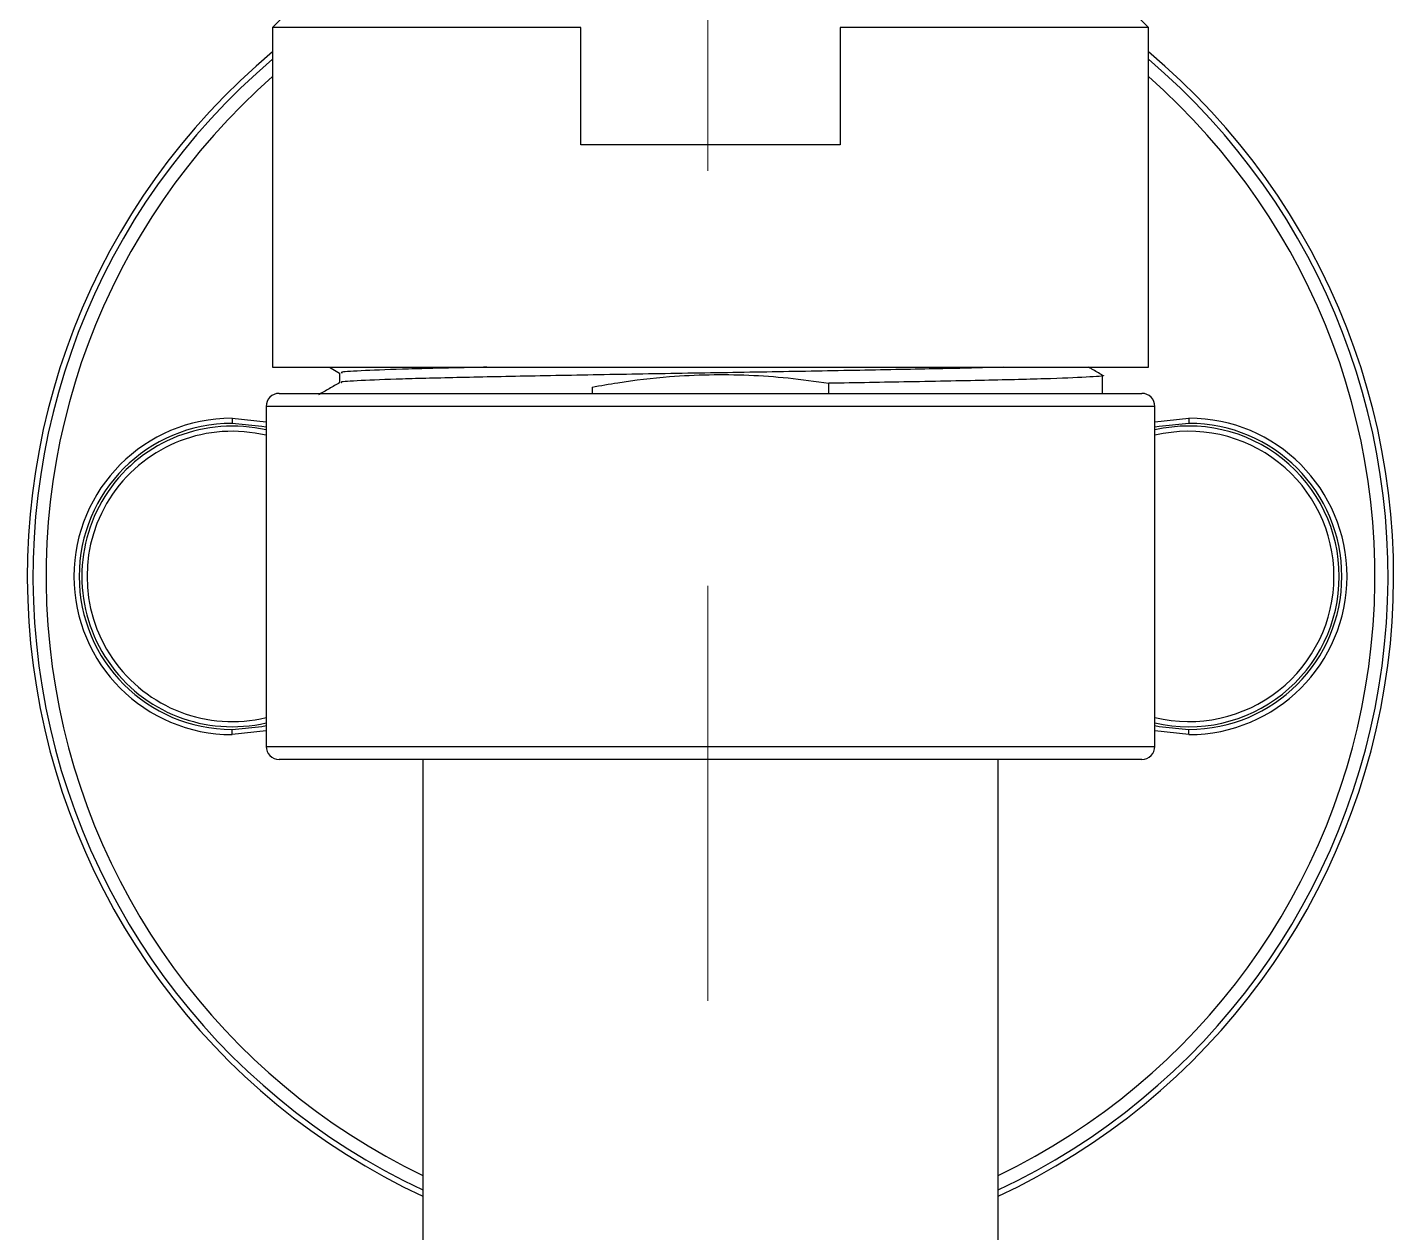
# Model space of a CAD drawing. Extents: x 4885 to 9138, y -729 to 2388.
# Drawn here: x 6162.4 to 6214.7, y 989.2 to 1035.3 of the extents above; entities that cross this region are included whole.
import ezdxf

# ---------------------------------------------------------------- set-up
doc = ezdxf.new("R2010")
doc.units = 0
doc.header["$LTSCALE"] = 10
doc.header["$MEASUREMENT"] = 0
doc.linetypes.add('CENTER2', pattern=[28.575, 19.05, -3.175, 3.175, -3.175])
doc.layers.get('0').update_dxf_attribs({"linetype": 'CONTINUOUS'})
doc.layers.add('Cneter', color=1, linetype='CENTER2', lineweight=13)

msp = doc.modelspace()

# ---------------------------------------------------------------- linework, layer by layer
at = {"color": 7, "linetype": 'Continuous', "lineweight": 25}
for p, q in [((6173.285, 1036.772), (6171.785, 1035.272)), ((6205.285, 1035.272), (6203.785, 1036.772)), ((6171.785, 1035.272), (6171.785, 1022.272)), ((6183.579, 1035.272), (6171.785, 1035.272)), ((6183.579, 1030.772), (6183.579, 1035.272)), ((6193.491, 1035.272), (6193.491, 1030.772)), ((6205.285, 1035.272), (6193.491, 1035.272)), ((6205.285, 1022.272), (6205.285, 1035.272)), ((6193.491, 1030.772), (6183.579, 1030.772)), ((6171.785, 1022.272), (6188.535, 1022.272)), ((6173.963, 1022.272), (6174.347, 1022.05)), ((6188.535, 1022.272), (6205.285, 1022.272)), ((6203.535, 1021.272), (6203.535, 1021.96)), ((6184.006, 1021.512), (6184.006, 1021.272)), ((6193.064, 1021.272), (6193.064, 1021.658)), ((6171.535, 1020.772), (6171.535, 1007.772)), ((6172.035, 1021.272), (6188.535, 1021.272)), ((6188.535, 1021.272), (6205.035, 1021.272)), ((6205.535, 1007.772), (6205.535, 1020.772)), ((6170.235, 1020.322), (6170.235, 1020.122)), ((6206.835, 1020.322), (6206.835, 1020.122)), ((6170.235, 1008.222), (6170.235, 1008.422)), ((6206.835, 1008.222), (6206.835, 1008.422)), ((6205.035, 1007.272), (6172.035, 1007.272)), ((6177.535, 1007.272), (6177.535, 742.082)), ((6199.535, 918.027), (6199.535, 1007.272))]:
    msp.add_line(p, q, dxfattribs=at)
at = {"color": 8, "linetype": 'Continuous', "lineweight": 25}
for p, q in [((6188.535, 1020.772), (6171.535, 1020.772)), ((6205.535, 1020.772), (6188.535, 1020.772)), ((6170.235, 1020.322), (6171.535, 1020.181)), ((6205.535, 1020.181), (6206.835, 1020.322)), ((6171.535, 1008.364), (6170.235, 1008.222)), ((6206.835, 1008.222), (6205.535, 1008.364)), ((6171.535, 1007.772), (6205.535, 1007.772))]:
    msp.add_line(p, q, dxfattribs=at)
at = {"color": 7, "linetype": 'Continuous', "lineweight": 25, "flags": 128}
for points in [[(6171.535, 1019.976), (6171.377, 1020.01), (6170.235, 1020.122)], [(6206.835, 1020.122), (6205.694, 1020.01), (6205.535, 1019.976)], [(6170.235, 1008.422), (6171.377, 1008.535), (6171.535, 1008.569)], [(6205.535, 1008.569), (6205.694, 1008.535), (6206.835, 1008.422)]]:
    msp.add_lwpolyline(points, dxfattribs=at)
at = {"color": 7, "linetype": 'Continuous', "lineweight": 25}
for centre, radius, start, end in [((6188.535, 1014.272), 26.133, 129.8622, 245.1074), ((6188.535, 1014.272), 26.133, 294.8926, 50.1378), ((6172.035, 1020.772), 0.5, 90, 180), ((6205.035, 1020.772), 0.5, 0, 90), ((6170.235, 1014.272), 6.05, 90, 270), ((6206.835, 1014.272), 6.05, 270, 90), ((6170.235, 1014.272), 5.85, 90, 180), ((6170.235, 1014.272), 5.75, 76.9332, 283.0668), ((6206.835, 1014.272), 5.75, 0, 103.0668), ((6206.835, 1014.272), 5.85, 0, 90), ((6170.235, 1014.272), 5.85, 180, 270), ((6206.835, 1014.272), 5.75, 256.9332, 0), ((6206.835, 1014.272), 5.85, 270, 0), ((6172.035, 1007.772), 0.5, 180, 270), ((6205.035, 1007.772), 0.5, 270, 0)]:
    msp.add_arc(centre, radius, start, end, dxfattribs=at)
at = {"color": 8, "linetype": 'Continuous', "lineweight": 25}
for centre, radius, start, end in [((6188.535, 1014.272), 25.917, 130.263, 244.8851), ((6188.535, 1014.272), 25.917, 295.1149, 49.737), ((6188.535, 1014.272), 25.417, 131.2239, 244.356), ((6188.535, 1014.272), 25.417, 295.644, 48.7761), ((6170.235, 1014.272), 5.55, 76.4535, 283.5465), ((6206.835, 1014.272), 5.55, 0, 103.5465), ((6206.835, 1014.272), 5.55, 256.4535, 0)]:
    msp.add_arc(centre, radius, start, end, dxfattribs=at)
at = {"color": 7, "linetype": 'Continuous', "lineweight": 25}
for points, knots in [([(6174.347, 1022.054), (6174.347, 1021.991), (6174.347, 1021.867), (6174.347, 1021.743), (6174.347, 1021.682)], [0, 0, 0, 0, 0.505965, 1, 1, 1, 1]), ([(6179.979, 1022.272), (6179.644, 1022.265), (6178.354, 1022.239), (6176.63, 1022.196), (6175.065, 1022.135), (6174.334, 1022.087), (6174.422, 1022.061), (6174.447, 1022.053)], [0, 0, 0, 0, 0.092858, 0.356764, 0.626608, 0.894804, 1, 1, 1, 1]), ([(6199.752, 1022.272), (6199.219, 1022.258), (6197.965, 1022.225), (6195.277, 1022.172), (6192.015, 1022.111), (6188.53, 1022.053), (6185.052, 1021.996), (6181.771, 1021.935), (6178.91, 1021.877), (6176.607, 1021.821), (6175.078, 1021.76), (6174.35, 1021.714), (6174.421, 1021.69), (6174.437, 1021.685)], [0, 0, 0, 0, 0.073777, 0.173436, 0.274309, 0.373363, 0.472424, 0.573298, 0.67295, 0.771485, 0.872237, 0.972374, 1, 1, 1, 1]), ([(6184.006, 1021.512), (6184.333, 1021.571), (6185.314, 1021.747), (6187.311, 1021.981), (6189.493, 1022.019), (6191.528, 1021.877), (6192.544, 1021.732), (6193.064, 1021.657)], [0, 0, 0, 0, 0.109425, 0.328392, 0.66169, 0.827043, 1, 1, 1, 1]), ([(6203.489, 1021.966), (6203.506, 1021.964), (6203.708, 1021.942), (6203.139, 1021.9), (6201.726, 1021.834), (6199.299, 1021.773), (6196.357, 1021.715), (6194.104, 1021.676), (6193.064, 1021.658)], [0, 0, 0, 0, 0.01769, 0.219163, 0.424242, 0.62593, 0.827401, 1, 1, 1, 1]), ([(6203.53, 1021.966), (6203.395, 1022.044), (6203.218, 1022.146), (6203.041, 1022.248), (6202.999, 1022.272)], [0, 0, 0, 0, 0.763112, 1, 1, 1, 1]), ([(6174.353, 1021.685), (6174.217, 1021.607), (6173.946, 1021.45), (6173.676, 1021.294), (6173.541, 1021.216)], [0, 0, 0, 0, 0.501538, 1, 1, 1, 1])]:
    msp.add_open_spline(points, degree=3, knots=knots, dxfattribs=at)
at = {"layer": 'Cneter', "lineweight": 5, "ltscale": 0.5}
msp.add_line((6188.435, 172.533), (6188.435, 1222.448), dxfattribs=at)

doc.saveas('drawing.dxf')
